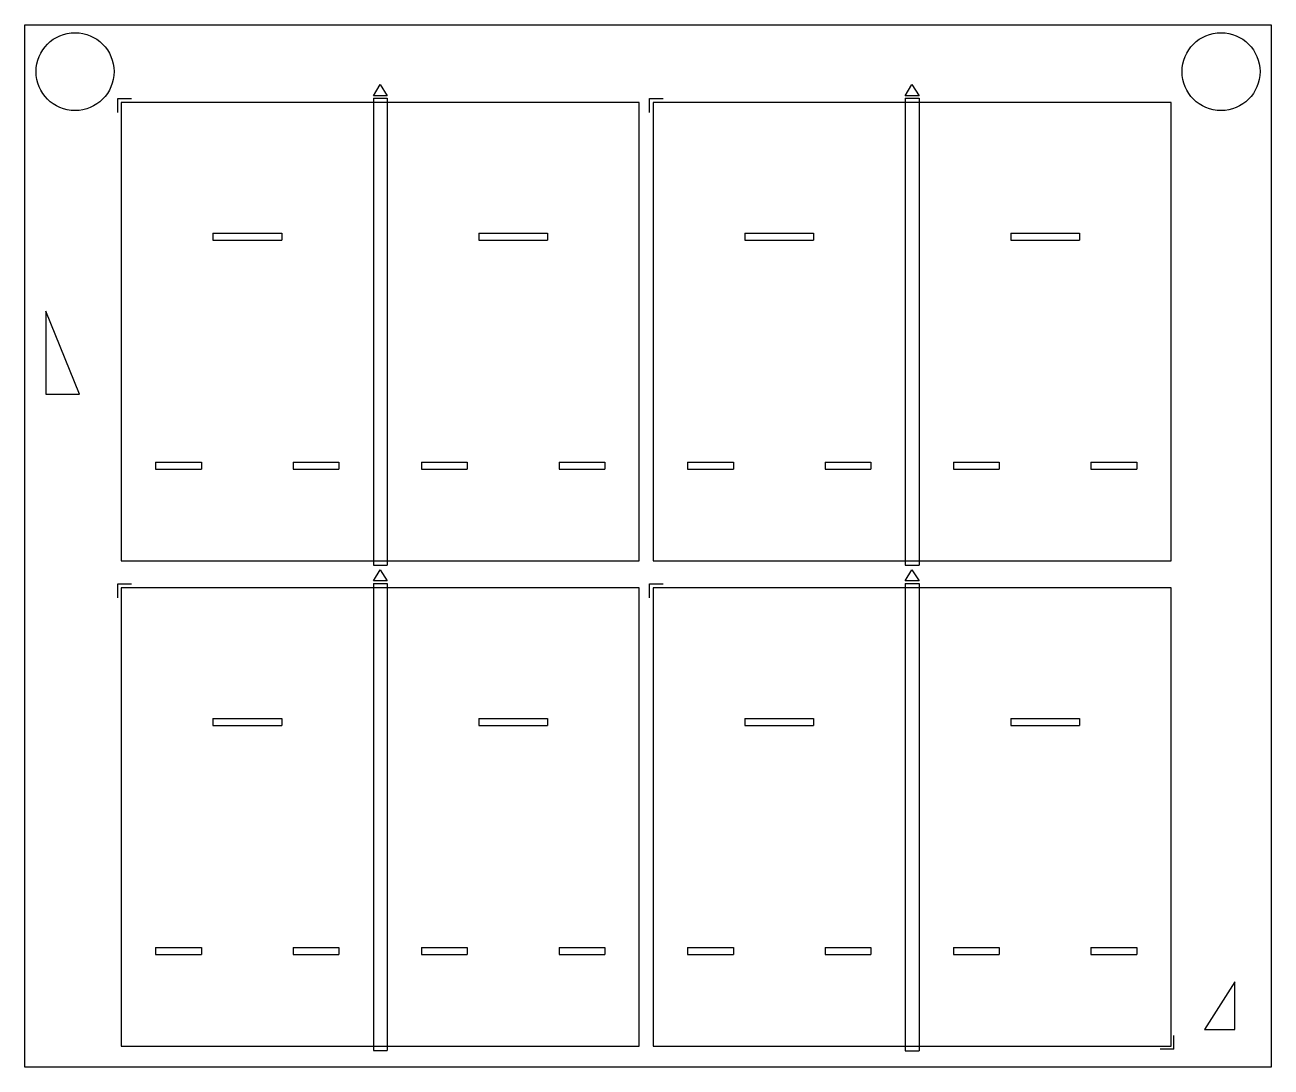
# Model space of a CAD drawing. Header units: millimetres. Extents: x -2.1 to 25.1, y -11.1 to 11.7.
import ezdxf

# ---------------------------------------------------------------- set-up
doc = ezdxf.new("R2010")
doc.units = ezdxf.units.MM
for name, color, linetype in [('JOINTS', 96, 'Continuous'), ('Markers', 20, 'Continuous'), ('RELEASE', 190, 'Continuous')]:
    doc.layers.add(name, color=color, linetype=linetype)

msp = doc.modelspace()

# ---------------------------------------------------------------- linework, layer by layer
at = {"layer": 'JOINTS'}
for p, q in [((5.5, 10.096), (5.8, 10.096)), ((5.5, 10.096), (5.5, -0.099)), ((5.8, 10.096), (5.8, -0.099)), ((17.104, 10.1), (17.404, 10.1)), ((17.104, 10.1), (17.104, -0.096)), ((17.404, 10.1), (17.404, -0.096)), ((5.5, -0.099), (5.8, -0.099)), ((17.104, -0.096), (17.404, -0.096)), ((5.5, -0.497), (5.8, -0.497)), ((5.5, -0.497), (5.5, -10.688)), ((5.8, -0.497), (5.8, -10.688)), ((17.104, -0.494), (17.404, -0.494)), ((17.104, -0.494), (17.104, -10.693)), ((17.404, -0.494), (17.404, -10.693)), ((5.5, -10.688), (5.8, -10.688)), ((17.104, -10.693), (17.404, -10.693))]:
    msp.add_line(p, q, dxfattribs=at)
at = {"layer": 'Markers'}
for p, q in [((5.5, 10.152), (5.646, 10.397)), ((5.646, 10.397), (5.8, 10.152)), ((17.104, 10.152), (17.25, 10.397)), ((17.25, 10.397), (17.404, 10.152)), ((-0.078, 9.787), (-0.078, 10.087)), ((-0.078, 10.087), (-0.078, 10.087)), ((-0.078, 10.087), (0.222, 10.087)), ((5.8, 10.152), (5.5, 10.152)), ((11.526, 9.787), (11.526, 10.087)), ((11.526, 10.087), (11.526, 10.087)), ((11.526, 10.087), (11.826, 10.087)), ((17.404, 10.152), (17.104, 10.152)), ((-1.642, 5.448), (-1.642, 3.636)), ((-0.91, 3.636), (-1.642, 5.448)), ((-1.642, 3.636), (-0.91, 3.636)), ((5.5, -0.441), (5.646, -0.196)), ((5.646, -0.196), (5.8, -0.441)), ((17.104, -0.441), (17.25, -0.196)), ((17.25, -0.196), (17.404, -0.441)), ((-0.078, -0.806), (-0.078, -0.506)), ((-0.078, -0.506), (-0.078, -0.506)), ((-0.078, -0.506), (0.222, -0.506)), ((5.8, -0.441), (5.5, -0.441)), ((11.526, -0.806), (11.526, -0.506)), ((11.526, -0.506), (11.526, -0.506)), ((11.526, -0.506), (11.826, -0.506)), ((17.404, -0.441), (17.104, -0.441)), ((24.296, -9.187), (23.633, -10.233)), ((24.296, -10.233), (24.296, -9.187)), ((23.633, -10.233), (24.296, -10.233)), ((22.965, -10.66), (22.965, -10.36)), ((22.965, -10.66), (22.665, -10.66))]:
    msp.add_line(p, q, dxfattribs=at)
msp.add_lwpolyline([(-2.101, 11.697), (25.084, 11.697), (25.084, -11.051), (-2.101, -11.051)], close=True, dxfattribs=at)
for centre in [(-1.007, 10.677), (23.993, 10.677)]:
    msp.add_circle(centre, 0.85, dxfattribs=at)
at = {"layer": 'RELEASE'}
for p, q in [((0, 10), (0, 0)), ((11.3, 10), (0, 10)), ((11.3, 0), (11.3, 10)), ((11.604, 10), (11.604, 0)), ((22.904, 10), (11.604, 10)), ((22.904, 0), (22.904, 10)), ((2, 7.15), (3.5, 7.15)), ((2, 7.15), (2, 7)), ((3.5, 7.15), (3.5, 7)), ((7.8, 7.15), (9.3, 7.15)), ((7.8, 7.15), (7.8, 7)), ((9.3, 7.15), (9.3, 7)), ((13.604, 7.15), (15.104, 7.15)), ((13.604, 7.15), (13.604, 7)), ((15.104, 7.15), (15.104, 7)), ((19.404, 7.15), (20.904, 7.15)), ((19.404, 7.15), (19.404, 7)), ((20.904, 7.15), (20.904, 7)), ((2, 7), (3.5, 7)), ((7.8, 7), (9.3, 7)), ((13.604, 7), (15.104, 7)), ((19.404, 7), (20.904, 7)), ((0.75, 2.15), (1.75, 2.15)), ((0.75, 2.15), (0.75, 2)), ((0.75, 2), (1.75, 2)), ((1.75, 2.15), (1.75, 2)), ((3.75, 2.15), (4.75, 2.15)), ((3.75, 2.15), (3.75, 2)), ((3.75, 2), (4.75, 2)), ((4.75, 2.15), (4.75, 2)), ((6.55, 2.15), (7.55, 2.15)), ((6.55, 2.15), (6.55, 2)), ((6.55, 2), (7.55, 2)), ((7.55, 2.15), (7.55, 2)), ((9.55, 2.15), (10.55, 2.15)), ((9.55, 2.15), (9.55, 2)), ((9.55, 2), (10.55, 2)), ((10.55, 2.15), (10.55, 2)), ((12.354, 2.15), (13.354, 2.15)), ((12.354, 2.15), (12.354, 2)), ((12.354, 2), (13.354, 2)), ((13.354, 2.15), (13.354, 2)), ((15.354, 2.15), (16.354, 2.15)), ((15.354, 2.15), (15.354, 2)), ((15.354, 2), (16.354, 2)), ((16.354, 2.15), (16.354, 2)), ((18.154, 2.15), (19.154, 2.15)), ((18.154, 2.15), (18.154, 2)), ((18.154, 2), (19.154, 2)), ((19.154, 2.15), (19.154, 2)), ((21.154, 2.15), (22.154, 2.15)), ((21.154, 2.15), (21.154, 2)), ((21.154, 2), (22.154, 2)), ((22.154, 2.15), (22.154, 2)), ((0, 0), (11.3, 0)), ((11.604, 0), (22.904, 0)), ((0, -0.593), (0, -10.593)), ((11.3, -0.593), (0, -0.593)), ((11.3, -10.593), (11.3, -0.593)), ((11.604, -0.593), (11.604, -10.593)), ((22.904, -0.593), (11.604, -0.593)), ((22.904, -10.593), (22.904, -0.593)), ((2, -3.443), (3.5, -3.443)), ((2, -3.443), (2, -3.593)), ((3.5, -3.443), (3.5, -3.593)), ((7.8, -3.443), (9.3, -3.443)), ((7.8, -3.443), (7.8, -3.593)), ((9.3, -3.443), (9.3, -3.593)), ((13.604, -3.443), (15.104, -3.443)), ((13.604, -3.443), (13.604, -3.593)), ((15.104, -3.443), (15.104, -3.593)), ((19.404, -3.443), (20.904, -3.443)), ((19.404, -3.443), (19.404, -3.593)), ((20.904, -3.443), (20.904, -3.593)), ((2, -3.593), (3.5, -3.593)), ((7.8, -3.593), (9.3, -3.593)), ((13.604, -3.593), (15.104, -3.593)), ((19.404, -3.593), (20.904, -3.593)), ((0.75, -8.443), (1.75, -8.443)), ((0.75, -8.443), (0.75, -8.593)), ((0.75, -8.593), (1.75, -8.593)), ((1.75, -8.443), (1.75, -8.593)), ((3.75, -8.443), (4.75, -8.443)), ((3.75, -8.443), (3.75, -8.593)), ((3.75, -8.593), (4.75, -8.593)), ((4.75, -8.443), (4.75, -8.593)), ((6.55, -8.443), (7.55, -8.443)), ((6.55, -8.443), (6.55, -8.593)), ((6.55, -8.593), (7.55, -8.593)), ((7.55, -8.443), (7.55, -8.593)), ((9.55, -8.443), (10.55, -8.443)), ((9.55, -8.443), (9.55, -8.593)), ((9.55, -8.593), (10.55, -8.593)), ((10.55, -8.443), (10.55, -8.593)), ((12.354, -8.443), (13.354, -8.443)), ((12.354, -8.443), (12.354, -8.593)), ((12.354, -8.593), (13.354, -8.593)), ((13.354, -8.443), (13.354, -8.593)), ((15.354, -8.443), (16.354, -8.443)), ((15.354, -8.443), (15.354, -8.593)), ((15.354, -8.593), (16.354, -8.593)), ((16.354, -8.443), (16.354, -8.593)), ((18.154, -8.443), (19.154, -8.443)), ((18.154, -8.443), (18.154, -8.593)), ((18.154, -8.593), (19.154, -8.593)), ((19.154, -8.443), (19.154, -8.593)), ((21.154, -8.443), (22.154, -8.443)), ((21.154, -8.443), (21.154, -8.593)), ((21.154, -8.593), (22.154, -8.593)), ((22.154, -8.443), (22.154, -8.593)), ((0, -10.593), (11.3, -10.593)), ((11.604, -10.593), (22.904, -10.593))]:
    msp.add_line(p, q, dxfattribs=at)

doc.saveas('drawing.dxf')
